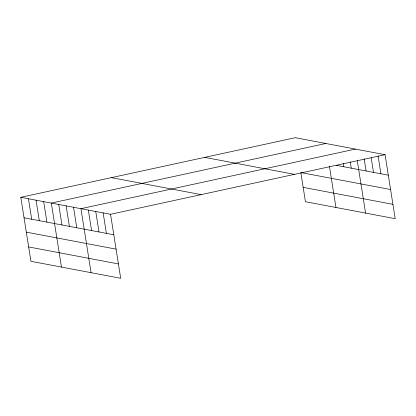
<?xml version="1.0" encoding="UTF-8"?>
<svg xmlns="http://www.w3.org/2000/svg" width="416" height="416" viewBox="0 0 416 416"><rect width="100%" height="100%" fill="white"/><g stroke="black" fill="none" stroke-linecap="round" stroke-linejoin="round"><path stroke-width="0.62" d="M20.8 197.304L110.557 214.292L120.692 278.294L30.935 261.305L20.8 197.304L295.308 137.706L385.065 154.695L395.2 218.696L305.443 201.708L300.825 172.552M325.827 143.484L51.319 203.076L61.454 267.082M355.446 149.089L80.938 208.686L91.073 272.688M110.557 214.292L385.065 154.695M336.471 165.365L388.305 175.178M301.465 172.671L390.582 189.54M204.719 157.373L294.476 174.361M303.17 187.346L392.928 204.334M111.389 177.637L201.141 194.626M24.045 217.781L113.797 234.77M26.317 232.144L116.074 249.132M28.662 246.943L118.42 263.931M378.066 155.854L380.9 173.774M371.166 157.654L373.495 172.375M364.166 158.813L366.09 170.971M357.266 160.612L365.581 213.091M350.267 161.767L351.281 168.168M343.372 163.566L343.876 166.769M329.462 166.462L335.962 207.485M103.152 212.888L106.392 233.371M95.748 211.489L98.987 231.967M88.343 210.085L91.582 230.568M73.533 207.282L76.773 227.765M66.128 205.884L69.368 226.361M58.724 204.48L61.963 224.957M43.685 201.635L46.93 222.113M36.057 200.19L39.302 220.672M28.428 198.744L31.673 219.227"/></g></svg>
